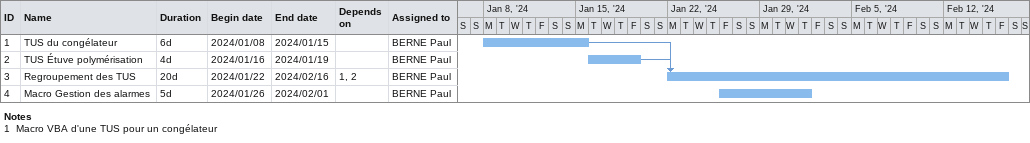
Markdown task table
| ID | Task | Duration | Start | Finish | Predecessors | Resources |
|---|---|---|---|---|---|---|
| 1 | TUS du congélateur | 6d | 2024-01-08 | 2024-01-15 |  | BERNE Paul |
| 2 | TUS Étuve polymérisation | 4d | 2024-01-16 | 2024-01-19 |  | BERNE Paul |
| 3 | Regroupement des TUS | 20d | 2024-01-22 | 2024-02-16 | 1, 2 | BERNE Paul |
| 4 | Macro Gestion des alarmes | 5d | 2024-01-26 | 2024-02-01 |  | BERNE Paul |

Notes
- 1: Macro VBA d'une TUS pour un congélateur
